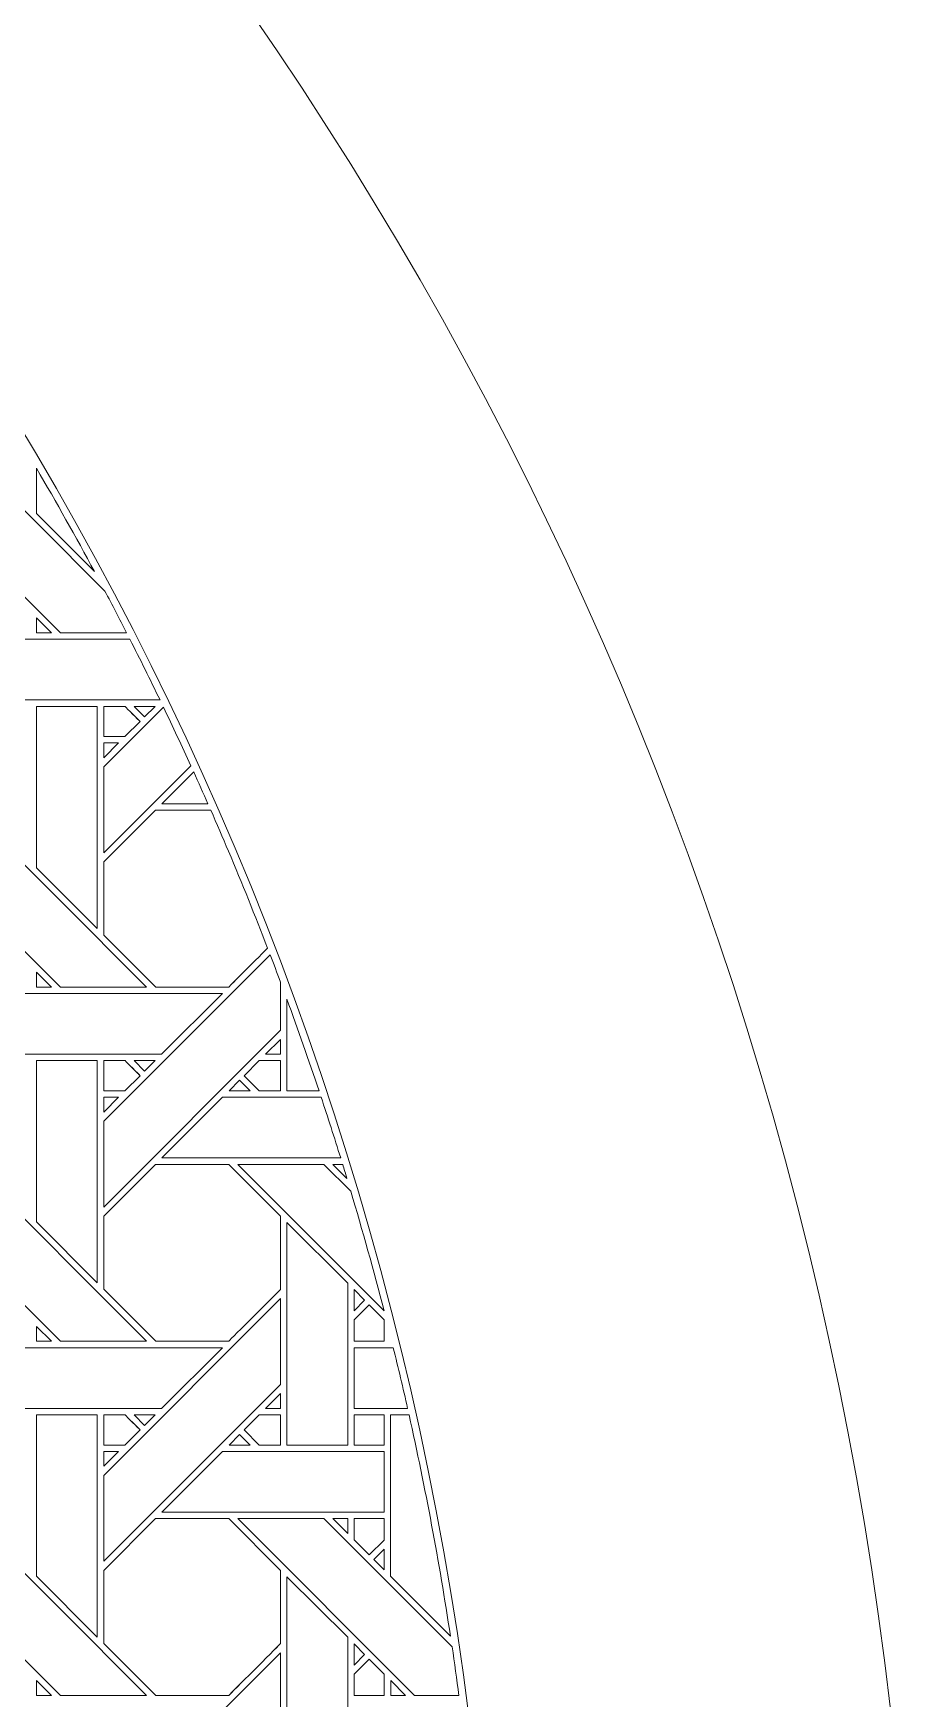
# Model space of a CAD drawing. Header units: inches. Extents: x 2.4 to 22.4, y -0.9 to 19.1.
# Drawn here: x 20.022 to 22.383, y 10.272 to 14.733 of the extents above; entities that cross this region are included whole.
import ezdxf

# ---------------------------------------------------------------- set-up
doc = ezdxf.new("R2010")
doc.units = ezdxf.units.IN
doc.header["$MEASUREMENT"] = 0
doc.layers.add('Design', color=7, linetype='Continuous', lineweight=0)

msp = doc.modelspace()

# ---------------------------------------------------------------- linework, layer by layer
at = {"layer": 'Design'}
for points, knots in [([(12.3829, 19.0948), (6.86, 19.0948), (2.3829, 14.6176), (2.3829, 9.0948), (2.3829, 3.5719), (6.86, -0.9052), (12.3829, -0.9052), (17.9057, -0.9052), (22.3829, 3.5719), (22.3829, 9.0948), (22.3829, 14.6176), (17.9057, 19.0948), (12.3829, 19.0948)], [0, 0, 0, 0, 1, 1, 1, 2, 2, 2, 3, 3, 3, 4, 4, 4, 4]), ([(12.3829, 17.972), (7.4801, 17.972), (3.5056, 13.9975), (3.5056, 9.0948), (3.5056, 4.192), (7.4801, 0.2175), (12.3829, 0.2175), (17.2856, 0.2175), (21.2601, 4.192), (21.2601, 9.0948), (21.2601, 13.9975), (17.2856, 17.972), (12.3829, 17.972)], [0, 0, 0, 0, 1, 1, 1, 2, 2, 2, 3, 3, 3, 4, 4, 4, 4]), ([(20.2717, 13.1273), (20.2717, 13.1273), (20.0942, 13.1273), (20.0942, 13.1273), (20.0942, 13.1273), (19.6206, 13.601), (19.6206, 13.601), (19.6206, 13.601), (19.8516, 13.601), (19.8516, 13.601), (19.8516, 13.601), (20.2134, 13.2392), (20.2134, 13.2392), (20.2331, 13.202), (20.2525, 13.1648), (20.2717, 13.1273)], [0, 0, 0, 0, 1, 1, 1, 2, 2, 2, 3, 3, 3, 4, 4, 4, 5, 5, 5, 5]), ([(20.1856, 13.2912), (20.1856, 13.2912), (20.0302, 13.4466), (20.0302, 13.4466), (20.0302, 13.4466), (20.0302, 13.568), (20.0302, 13.568), (20.0836, 13.4767), (20.1354, 13.3844), (20.1856, 13.2912)], [0, 0, 0, 0, 1, 1, 1, 2, 2, 2, 3, 3, 3, 3]), ([(20.0303, 13.1273), (20.0303, 13.1273), (20.0303, 13.1671), (20.0303, 13.1671), (20.0303, 13.1671), (20.07, 13.1273), (20.07, 13.1273), (20.07, 13.1273), (20.0303, 13.1273), (20.0303, 13.1273)], [0, 0, 0, 0, 1, 1, 1, 2, 2, 2, 3, 3, 3, 3]), ([(19.9324, 12.9474), (19.9324, 12.9474), (19.9324, 13.1101), (19.9324, 13.1101), (19.9324, 13.1101), (20.2804, 13.1101), (20.2804, 13.1101), (20.3079, 13.0562), (20.3347, 13.0019), (20.3611, 12.9474), (20.3611, 12.9474), (19.9324, 12.9474), (19.9324, 12.9474)], [0, 0, 0, 0, 1, 1, 1, 2, 2, 2, 3, 3, 3, 4, 4, 4, 4]), ([(20.1931, 12.335), (20.1931, 12.335), (20.0302, 12.4979), (20.0302, 12.4979), (20.0302, 12.4979), (20.0302, 12.9301), (20.0302, 12.9301), (20.0302, 12.9301), (20.1931, 12.9301), (20.1931, 12.9301), (20.1931, 12.9301), (20.1931, 12.335), (20.1931, 12.335)], [0, 0, 0, 0, 1, 1, 1, 2, 2, 2, 3, 3, 3, 4, 4, 4, 4]), ([(20.4437, 12.7714), (20.4437, 12.7714), (20.2102, 12.5379), (20.2102, 12.5379), (20.2102, 12.5379), (20.2102, 12.768), (20.2102, 12.768), (20.2102, 12.768), (20.3704, 12.9282), (20.3704, 12.9282), (20.3954, 12.8762), (20.4197, 12.8239), (20.4437, 12.7714)], [0, 0, 0, 0, 1, 1, 1, 2, 2, 2, 3, 3, 3, 4, 4, 4, 4]), ([(20.3077, 12.8898), (20.3077, 12.8898), (20.2672, 12.8494), (20.2672, 12.8494), (20.2672, 12.8494), (20.2103, 12.8494), (20.2103, 12.8494), (20.2103, 12.8494), (20.2103, 12.9301), (20.2103, 12.9301), (20.2103, 12.9301), (20.2673, 12.9301), (20.2673, 12.9301), (20.2725, 12.925), (20.3032, 12.8942), (20.3077, 12.8898)], [0, 0, 0, 0, 1, 1, 1, 2, 2, 2, 3, 3, 3, 4, 4, 4, 5, 5, 5, 5]), ([(20.2103, 12.8494), (20.2103, 12.8494), (20.2103, 12.9301), (20.2103, 12.9301), (20.2103, 12.9301), (20.2673, 12.9301), (20.2673, 12.9301), (20.2727, 12.9248), (20.3035, 12.894), (20.3077, 12.8898), (20.3077, 12.8898), (20.2672, 12.8494), (20.2672, 12.8494), (20.2672, 12.8494), (20.2103, 12.8494), (20.2103, 12.8494)], [0, 0, 0, 0, 1, 1, 1, 2, 2, 2, 3, 3, 3, 4, 4, 4, 5, 5, 5, 5]), ([(20.2916, 12.9301), (20.2916, 12.9301), (20.3481, 12.9301), (20.3481, 12.9301), (20.3481, 12.9301), (20.3198, 12.9019), (20.3198, 12.9019), (20.3198, 12.9019), (20.2916, 12.9301), (20.2916, 12.9301)], [0, 0, 0, 0, 1, 1, 1, 2, 2, 2, 3, 3, 3, 3]), ([(20.2501, 12.8322), (20.2501, 12.8322), (20.2102, 12.7924), (20.2102, 12.7924), (20.2102, 12.7924), (20.2102, 12.8322), (20.2102, 12.8322), (20.2102, 12.8322), (20.2501, 12.8322), (20.2501, 12.8322)], [0, 0, 0, 0, 1, 1, 1, 2, 2, 2, 3, 3, 3, 3]), ([(20.3661, 12.6694), (20.3661, 12.6694), (20.4514, 12.7547), (20.4514, 12.7547), (20.4642, 12.7263), (20.4769, 12.6979), (20.4895, 12.6694), (20.4895, 12.6694), (20.3661, 12.6694), (20.3661, 12.6694)], [0, 0, 0, 0, 1, 1, 1, 2, 2, 2, 3, 3, 3, 3]), ([(20.3252, 12.1786), (20.3252, 12.1786), (20.0942, 12.1786), (20.0942, 12.1786), (20.0942, 12.1786), (19.6206, 12.6522), (19.6206, 12.6522), (19.6206, 12.6522), (19.8516, 12.6522), (19.8516, 12.6522), (19.8516, 12.6522), (20.3252, 12.1786), (20.3252, 12.1786)], [0, 0, 0, 0, 1, 1, 1, 2, 2, 2, 3, 3, 3, 4, 4, 4, 4]), ([(20.5452, 12.1786), (20.5452, 12.1786), (20.3495, 12.1786), (20.3495, 12.1786), (20.3495, 12.1786), (20.2103, 12.3179), (20.2103, 12.3179), (20.2103, 12.3179), (20.2103, 12.5135), (20.2103, 12.5135), (20.2103, 12.5135), (20.349, 12.6523), (20.349, 12.6523), (20.349, 12.6523), (20.4971, 12.6523), (20.4971, 12.6523), (20.5131, 12.6157), (20.529, 12.579), (20.5446, 12.5422), (20.581, 12.4561), (20.6158, 12.3696), (20.6494, 12.2827), (20.6097, 12.2431), (20.5516, 12.185), (20.5452, 12.1786)], [0, 0, 0, 0, 1, 1, 1, 2, 2, 2, 3, 3, 3, 4, 4, 4, 5, 5, 5, 6, 6, 6, 7, 7, 7, 8, 8, 8, 8]), ([(20.5446, 12.5422), (20.581, 12.4561), (20.6158, 12.3696), (20.6494, 12.2827), (20.6098, 12.2431), (20.5516, 12.1851), (20.5452, 12.1786), (20.5452, 12.1786), (20.3495, 12.1786), (20.3495, 12.1786), (20.3495, 12.1786), (20.2103, 12.3179), (20.2103, 12.3179), (20.2103, 12.3179), (20.2103, 12.5135), (20.2103, 12.5135), (20.2103, 12.5135), (20.349, 12.6523), (20.349, 12.6523), (20.349, 12.6523), (20.4971, 12.6523), (20.4971, 12.6523), (20.5131, 12.6157), (20.529, 12.579), (20.5446, 12.5422)], [0, 0, 0, 0, 1, 1, 1, 2, 2, 2, 3, 3, 3, 4, 4, 4, 5, 5, 5, 6, 6, 6, 7, 7, 7, 8, 8, 8, 8]), ([(20.6839, 12.0628), (20.6839, 12.0628), (20.2102, 11.5892), (20.2102, 11.5892), (20.2102, 11.5892), (20.2102, 11.8193), (20.2102, 11.8193), (20.2102, 11.8193), (20.6562, 12.2651), (20.6562, 12.2651), (20.6655, 12.2408), (20.6747, 12.2163), (20.6839, 12.1919), (20.6839, 12.1919), (20.6839, 12.0628), (20.6839, 12.0628)], [0, 0, 0, 0, 1, 1, 1, 2, 2, 2, 3, 3, 3, 4, 4, 4, 5, 5, 5, 5]), ([(20.0303, 12.1786), (20.0303, 12.1786), (20.0303, 12.2184), (20.0303, 12.2184), (20.0303, 12.2184), (20.07, 12.1786), (20.07, 12.1786), (20.07, 12.1786), (20.0303, 12.1786), (20.0303, 12.1786)], [0, 0, 0, 0, 1, 1, 1, 2, 2, 2, 3, 3, 3, 3]), ([(20.5281, 12.1613), (20.5281, 12.1613), (20.3653, 11.9986), (20.3653, 11.9986), (20.3653, 11.9986), (19.9324, 11.9986), (19.9324, 11.9986), (19.9324, 11.9986), (19.9324, 12.1613), (19.9324, 12.1613), (19.9324, 12.1613), (20.5281, 12.1613), (20.5281, 12.1613)], [0, 0, 0, 0, 1, 1, 1, 2, 2, 2, 3, 3, 3, 4, 4, 4, 4]), ([(20.787, 11.9006), (20.787, 11.9006), (20.701, 11.9006), (20.701, 11.9006), (20.701, 11.9006), (20.701, 12.1458), (20.701, 12.1458), (20.7309, 12.0644), (20.7596, 11.9827), (20.787, 11.9006)], [0, 0, 0, 0, 1, 1, 1, 2, 2, 2, 3, 3, 3, 3]), ([(20.6441, 11.9987), (20.6441, 11.9987), (20.6839, 12.0384), (20.6839, 12.0384), (20.6839, 12.0384), (20.6839, 11.9987), (20.6839, 11.9987), (20.6839, 11.9987), (20.6441, 11.9987), (20.6441, 11.9987)], [0, 0, 0, 0, 1, 1, 1, 2, 2, 2, 3, 3, 3, 3]), ([(20.1931, 11.3863), (20.1931, 11.3863), (20.0302, 11.5492), (20.0302, 11.5492), (20.0302, 11.5492), (20.0302, 11.9814), (20.0302, 11.9814), (20.0302, 11.9814), (20.1931, 11.9814), (20.1931, 11.9814), (20.1931, 11.9814), (20.1931, 11.3863), (20.1931, 11.3863)], [0, 0, 0, 0, 1, 1, 1, 2, 2, 2, 3, 3, 3, 4, 4, 4, 4]), ([(20.2672, 11.9006), (20.2672, 11.9006), (20.2103, 11.9006), (20.2103, 11.9006), (20.2103, 11.9006), (20.2103, 11.9814), (20.2103, 11.9814), (20.2103, 11.9814), (20.2673, 11.9814), (20.2673, 11.9814), (20.2725, 11.9763), (20.3032, 11.9455), (20.3077, 11.9411), (20.3077, 11.9411), (20.2672, 11.9006), (20.2672, 11.9006)], [0, 0, 0, 0, 1, 1, 1, 2, 2, 2, 3, 3, 3, 4, 4, 4, 5, 5, 5, 5]), ([(20.2103, 11.9006), (20.2103, 11.9006), (20.2103, 11.9814), (20.2103, 11.9814), (20.2103, 11.9814), (20.2673, 11.9814), (20.2673, 11.9814), (20.2727, 11.9761), (20.3035, 11.9452), (20.3077, 11.9411), (20.3077, 11.9411), (20.2672, 11.9006), (20.2672, 11.9006), (20.2672, 11.9006), (20.2103, 11.9006), (20.2103, 11.9006)], [0, 0, 0, 0, 1, 1, 1, 2, 2, 2, 3, 3, 3, 4, 4, 4, 5, 5, 5, 5]), ([(20.2916, 11.9814), (20.2916, 11.9814), (20.3481, 11.9814), (20.3481, 11.9814), (20.3481, 11.9814), (20.3198, 11.9532), (20.3198, 11.9532), (20.3198, 11.9532), (20.2916, 11.9814), (20.2916, 11.9814)], [0, 0, 0, 0, 1, 1, 1, 2, 2, 2, 3, 3, 3, 3]), ([(20.6268, 11.9006), (20.6268, 11.9006), (20.5865, 11.941), (20.5865, 11.941), (20.5865, 11.941), (20.6269, 11.9814), (20.6269, 11.9814), (20.6269, 11.9814), (20.6839, 11.9814), (20.6839, 11.9814), (20.6839, 11.9814), (20.6839, 11.9006), (20.6839, 11.9006), (20.6839, 11.9006), (20.6268, 11.9006), (20.6268, 11.9006)], [0, 0, 0, 0, 1, 1, 1, 2, 2, 2, 3, 3, 3, 4, 4, 4, 5, 5, 5, 5]), ([(20.5865, 11.941), (20.5865, 11.941), (20.6269, 11.9814), (20.6269, 11.9814), (20.6269, 11.9814), (20.6839, 11.9814), (20.6839, 11.9814), (20.6839, 11.9814), (20.6839, 11.9006), (20.6839, 11.9006), (20.6839, 11.9006), (20.6268, 11.9006), (20.6268, 11.9006), (20.6268, 11.9006), (20.5865, 11.941), (20.5865, 11.941)], [0, 0, 0, 0, 1, 1, 1, 2, 2, 2, 3, 3, 3, 4, 4, 4, 5, 5, 5, 5]), ([(20.6025, 11.9006), (20.6025, 11.9006), (20.546, 11.9006), (20.546, 11.9006), (20.546, 11.9006), (20.5743, 11.9289), (20.5743, 11.9289), (20.5743, 11.9289), (20.6025, 11.9006), (20.6025, 11.9006)], [0, 0, 0, 0, 1, 1, 1, 2, 2, 2, 3, 3, 3, 3]), ([(20.2501, 11.8835), (20.2501, 11.8835), (20.2102, 11.8436), (20.2102, 11.8436), (20.2102, 11.8436), (20.2102, 11.8835), (20.2102, 11.8835), (20.2102, 11.8835), (20.2501, 11.8835), (20.2501, 11.8835)], [0, 0, 0, 0, 1, 1, 1, 2, 2, 2, 3, 3, 3, 3]), ([(20.8451, 11.7207), (20.8451, 11.7207), (20.3661, 11.7207), (20.3661, 11.7207), (20.3661, 11.7207), (20.5289, 11.8835), (20.5289, 11.8835), (20.5289, 11.8835), (20.7927, 11.8835), (20.7927, 11.8835), (20.8106, 11.8293), (20.8282, 11.7751), (20.8451, 11.7207)], [0, 0, 0, 0, 1, 1, 1, 2, 2, 2, 3, 3, 3, 4, 4, 4, 4]), ([(20.0942, 11.2299), (20.0942, 11.2299), (19.6206, 11.7035), (19.6206, 11.7035), (19.6206, 11.7035), (19.8516, 11.7035), (19.8516, 11.7035), (19.8516, 11.7035), (20.3252, 11.2299), (20.3252, 11.2299), (20.3252, 11.2299), (20.0942, 11.2299), (20.0942, 11.2299)], [0, 0, 0, 0, 1, 1, 1, 2, 2, 2, 3, 3, 3, 4, 4, 4, 4]), ([(20.5452, 11.2299), (20.5452, 11.2299), (20.3495, 11.2299), (20.3495, 11.2299), (20.3495, 11.2299), (20.2103, 11.3691), (20.2103, 11.3691), (20.2103, 11.3691), (20.2103, 11.5648), (20.2103, 11.5648), (20.2103, 11.5648), (20.349, 11.7035), (20.349, 11.7035), (20.349, 11.7035), (20.5452, 11.7035), (20.5452, 11.7035), (20.5452, 11.7035), (20.6839, 11.5648), (20.6839, 11.5648), (20.6839, 11.5648), (20.6839, 11.3686), (20.6839, 11.3686), (20.6661, 11.3507), (20.5542, 11.2389), (20.5452, 11.2299)], [0, 0, 0, 0, 1, 1, 1, 2, 2, 2, 3, 3, 3, 4, 4, 4, 5, 5, 5, 6, 6, 6, 7, 7, 7, 8, 8, 8, 8]), ([(20.6839, 11.3686), (20.6662, 11.3507), (20.5542, 11.2389), (20.5452, 11.2299), (20.5452, 11.2299), (20.3495, 11.2299), (20.3495, 11.2299), (20.3495, 11.2299), (20.2103, 11.3691), (20.2103, 11.3691), (20.2103, 11.3691), (20.2103, 11.5648), (20.2103, 11.5648), (20.2103, 11.5648), (20.349, 11.7035), (20.349, 11.7035), (20.349, 11.7035), (20.5452, 11.7035), (20.5452, 11.7035), (20.5452, 11.7035), (20.6839, 11.5648), (20.6839, 11.5648), (20.6839, 11.5648), (20.6839, 11.3686), (20.6839, 11.3686)], [0, 0, 0, 0, 1, 1, 1, 2, 2, 2, 3, 3, 3, 4, 4, 4, 5, 5, 5, 6, 6, 6, 7, 7, 7, 8, 8, 8, 8]), ([(20.9612, 11.3116), (20.9612, 11.3116), (20.5694, 11.7035), (20.5694, 11.7035), (20.5694, 11.7035), (20.8003, 11.7035), (20.8003, 11.7035), (20.8003, 11.7035), (20.8721, 11.6317), (20.8721, 11.6317), (20.9038, 11.5256), (20.9335, 11.4189), (20.9612, 11.3116)], [0, 0, 0, 0, 1, 1, 1, 2, 2, 2, 3, 3, 3, 4, 4, 4, 4]), ([(20.8618, 11.6658), (20.8618, 11.6658), (20.8244, 11.7035), (20.8244, 11.7035), (20.8244, 11.7035), (20.8504, 11.7035), (20.8504, 11.7035), (20.8543, 11.691), (20.858, 11.6784), (20.8618, 11.6658)], [0, 0, 0, 0, 1, 1, 1, 2, 2, 2, 3, 3, 3, 3]), ([(20.701, 10.9519), (20.701, 10.9519), (20.701, 11.5477), (20.701, 11.5477), (20.701, 11.5477), (20.8638, 11.3856), (20.8638, 11.3856), (20.8638, 11.3856), (20.8638, 10.9519), (20.8638, 10.9519), (20.8638, 10.9519), (20.701, 10.9519), (20.701, 10.9519)], [0, 0, 0, 0, 1, 1, 1, 2, 2, 2, 3, 3, 3, 4, 4, 4, 4]), ([(20.2102, 10.6404), (20.2102, 10.6404), (20.2102, 10.8705), (20.2102, 10.8705), (20.2102, 10.8705), (20.6839, 11.3441), (20.6839, 11.3441), (20.6839, 11.3441), (20.6839, 11.1141), (20.6839, 11.1141), (20.6839, 11.1141), (20.2102, 10.6404), (20.2102, 10.6404)], [0, 0, 0, 0, 1, 1, 1, 2, 2, 2, 3, 3, 3, 4, 4, 4, 4]), ([(20.8811, 11.3113), (20.8811, 11.3113), (20.8811, 11.3681), (20.8811, 11.3681), (20.8811, 11.3681), (20.9093, 11.3395), (20.9093, 11.3395), (20.9093, 11.3395), (20.8811, 11.3113), (20.8811, 11.3113)], [0, 0, 0, 0, 1, 1, 1, 2, 2, 2, 3, 3, 3, 3]), ([(20.8812, 11.2297), (20.8812, 11.2297), (20.8812, 11.2869), (20.8812, 11.2869), (20.8812, 11.2869), (20.9215, 11.3273), (20.9215, 11.3273), (20.9215, 11.3273), (20.9618, 11.287), (20.9618, 11.287), (20.9618, 11.287), (20.9618, 11.2297), (20.9618, 11.2297), (20.9618, 11.2297), (20.8812, 11.2297), (20.8812, 11.2297)], [0, 0, 0, 0, 1, 1, 1, 2, 2, 2, 3, 3, 3, 4, 4, 4, 5, 5, 5, 5]), ([(20.9215, 11.3273), (20.9215, 11.3273), (20.9618, 11.287), (20.9618, 11.287), (20.9618, 11.287), (20.9618, 11.2297), (20.9618, 11.2297), (20.9618, 11.2297), (20.8812, 11.2297), (20.8812, 11.2297), (20.8812, 11.2297), (20.8812, 11.2869), (20.8812, 11.2869), (20.8812, 11.2869), (20.9215, 11.3273), (20.9215, 11.3273)], [0, 0, 0, 0, 1, 1, 1, 2, 2, 2, 3, 3, 3, 4, 4, 4, 5, 5, 5, 5]), ([(20.0303, 11.2299), (20.0303, 11.2299), (20.0303, 11.2697), (20.0303, 11.2697), (20.0303, 11.2697), (20.07, 11.2299), (20.07, 11.2299), (20.07, 11.2299), (20.0303, 11.2299), (20.0303, 11.2299)], [0, 0, 0, 0, 1, 1, 1, 2, 2, 2, 3, 3, 3, 3]), ([(20.3653, 11.0499), (20.3653, 11.0499), (19.9324, 11.0499), (19.9324, 11.0499), (19.9324, 11.0499), (19.9324, 11.2126), (19.9324, 11.2126), (19.9324, 11.2126), (20.5281, 11.2126), (20.5281, 11.2126), (20.5281, 11.2126), (20.3653, 11.0499), (20.3653, 11.0499)], [0, 0, 0, 0, 1, 1, 1, 2, 2, 2, 3, 3, 3, 4, 4, 4, 4]), ([(20.8811, 11.0499), (20.8811, 11.0499), (20.8811, 11.2126), (20.8811, 11.2126), (20.8811, 11.2126), (20.9861, 11.2126), (20.9861, 11.2126), (20.9993, 11.1585), (21.0121, 11.1043), (21.0244, 11.0499), (21.0244, 11.0499), (20.8811, 11.0499), (20.8811, 11.0499)], [0, 0, 0, 0, 1, 1, 1, 2, 2, 2, 3, 3, 3, 4, 4, 4, 4]), ([(20.6839, 11.0897), (20.6839, 11.0897), (20.6839, 11.0499), (20.6839, 11.0499), (20.6839, 11.0499), (20.6441, 11.0499), (20.6441, 11.0499), (20.6441, 11.0499), (20.6839, 11.0897), (20.6839, 11.0897)], [0, 0, 0, 0, 1, 1, 1, 2, 2, 2, 3, 3, 3, 3]), ([(20.0302, 10.6004), (20.0302, 10.6004), (20.0302, 11.0326), (20.0302, 11.0326), (20.0302, 11.0326), (20.1931, 11.0326), (20.1931, 11.0326), (20.1931, 11.0326), (20.1931, 10.4375), (20.1931, 10.4375), (20.1931, 10.4375), (20.0302, 10.6004), (20.0302, 10.6004)], [0, 0, 0, 0, 1, 1, 1, 2, 2, 2, 3, 3, 3, 4, 4, 4, 4]), ([(20.2103, 10.9519), (20.2103, 10.9519), (20.2103, 11.0327), (20.2103, 11.0327), (20.2103, 11.0327), (20.2673, 11.0327), (20.2673, 11.0327), (20.2725, 11.0276), (20.3032, 10.9967), (20.3077, 10.9923), (20.3077, 10.9923), (20.2672, 10.9519), (20.2672, 10.9519), (20.2672, 10.9519), (20.2103, 10.9519), (20.2103, 10.9519)], [0, 0, 0, 0, 1, 1, 1, 2, 2, 2, 3, 3, 3, 4, 4, 4, 5, 5, 5, 5]), ([(20.3077, 10.9923), (20.3077, 10.9923), (20.2672, 10.9519), (20.2672, 10.9519), (20.2672, 10.9519), (20.2103, 10.9519), (20.2103, 10.9519), (20.2103, 10.9519), (20.2103, 11.0327), (20.2103, 11.0327), (20.2103, 11.0327), (20.2673, 11.0327), (20.2673, 11.0327), (20.2727, 11.0274), (20.3035, 10.9965), (20.3077, 10.9923)], [0, 0, 0, 0, 1, 1, 1, 2, 2, 2, 3, 3, 3, 4, 4, 4, 5, 5, 5, 5]), ([(20.2916, 11.0326), (20.2916, 11.0326), (20.3481, 11.0326), (20.3481, 11.0326), (20.3481, 11.0326), (20.3198, 11.0045), (20.3198, 11.0045), (20.3198, 11.0045), (20.2916, 11.0326), (20.2916, 11.0326)], [0, 0, 0, 0, 1, 1, 1, 2, 2, 2, 3, 3, 3, 3]), ([(20.6268, 10.9519), (20.6268, 10.9519), (20.5865, 10.9923), (20.5865, 10.9923), (20.5865, 10.9923), (20.6269, 11.0327), (20.6269, 11.0327), (20.6269, 11.0327), (20.6839, 11.0327), (20.6839, 11.0327), (20.6839, 11.0327), (20.6839, 10.9519), (20.6839, 10.9519), (20.6839, 10.9519), (20.6268, 10.9519), (20.6268, 10.9519)], [0, 0, 0, 0, 1, 1, 1, 2, 2, 2, 3, 3, 3, 4, 4, 4, 5, 5, 5, 5]), ([(20.6839, 10.9519), (20.6839, 10.9519), (20.6268, 10.9519), (20.6268, 10.9519), (20.6268, 10.9519), (20.5865, 10.9923), (20.5865, 10.9923), (20.5865, 10.9923), (20.6269, 11.0327), (20.6269, 11.0327), (20.6269, 11.0327), (20.6839, 11.0327), (20.6839, 11.0327), (20.6839, 11.0327), (20.6839, 10.9519), (20.6839, 10.9519)], [0, 0, 0, 0, 1, 1, 1, 2, 2, 2, 3, 3, 3, 4, 4, 4, 5, 5, 5, 5]), ([(20.8812, 10.9519), (20.8812, 10.9519), (20.8812, 11.0327), (20.8812, 11.0327), (20.8812, 11.0327), (20.9614, 11.0327), (20.9614, 11.0327), (20.9614, 11.0327), (20.9614, 10.9519), (20.9614, 10.9519), (20.9614, 10.9519), (20.8812, 10.9519), (20.8812, 10.9519)], [0, 0, 0, 0, 1, 1, 1, 2, 2, 2, 3, 3, 3, 4, 4, 4, 4]), ([(20.8812, 10.9519), (20.8812, 10.9519), (20.8812, 11.0327), (20.8812, 11.0327), (20.8812, 11.0327), (20.9614, 11.0327), (20.9614, 11.0327), (20.9614, 11.0327), (20.9614, 10.9519), (20.9614, 10.9519), (20.9614, 10.9519), (20.8812, 10.9519), (20.8812, 10.9519)], [0, 0, 0, 0, 1, 1, 1, 2, 2, 2, 3, 3, 3, 4, 4, 4, 4]), ([(20.9789, 10.6005), (20.9789, 10.6005), (20.9789, 11.0326), (20.9789, 11.0326), (20.9789, 11.0326), (21.0282, 11.0326), (21.0282, 11.0326), (21.0719, 10.8366), (21.109, 10.6391), (21.1392, 10.4401), (21.1392, 10.4401), (20.9789, 10.6005), (20.9789, 10.6005)], [0, 0, 0, 0, 1, 1, 1, 2, 2, 2, 3, 3, 3, 4, 4, 4, 4]), ([(20.5743, 10.9801), (20.5743, 10.9801), (20.6025, 10.9519), (20.6025, 10.9519), (20.6025, 10.9519), (20.546, 10.9519), (20.546, 10.9519), (20.546, 10.9519), (20.5743, 10.9801), (20.5743, 10.9801)], [0, 0, 0, 0, 1, 1, 1, 2, 2, 2, 3, 3, 3, 3]), ([(20.2501, 10.9347), (20.2501, 10.9347), (20.2102, 10.8949), (20.2102, 10.8949), (20.2102, 10.8949), (20.2102, 10.9347), (20.2102, 10.9347), (20.2102, 10.9347), (20.2501, 10.9347), (20.2501, 10.9347)], [0, 0, 0, 0, 1, 1, 1, 2, 2, 2, 3, 3, 3, 3]), ([(20.9613, 10.9347), (20.9613, 10.9347), (20.9613, 10.7719), (20.9613, 10.7719), (20.9613, 10.7719), (20.3661, 10.7719), (20.3661, 10.7719), (20.3661, 10.7719), (20.5289, 10.9347), (20.5289, 10.9347), (20.5289, 10.9347), (20.9613, 10.9347), (20.9613, 10.9347)], [0, 0, 0, 0, 1, 1, 1, 2, 2, 2, 3, 3, 3, 4, 4, 4, 4]), ([(20.0942, 10.2811), (20.0942, 10.2811), (19.6206, 10.7548), (19.6206, 10.7548), (19.6206, 10.7548), (19.8516, 10.7548), (19.8516, 10.7548), (19.8516, 10.7548), (20.3252, 10.2811), (20.3252, 10.2811), (20.3252, 10.2811), (20.0942, 10.2811), (20.0942, 10.2811)], [0, 0, 0, 0, 1, 1, 1, 2, 2, 2, 3, 3, 3, 4, 4, 4, 4]), ([(20.5452, 10.2812), (20.5452, 10.2812), (20.3495, 10.2812), (20.3495, 10.2812), (20.3495, 10.2812), (20.2103, 10.4204), (20.2103, 10.4204), (20.2103, 10.4204), (20.2103, 10.6161), (20.2103, 10.6161), (20.2103, 10.6161), (20.349, 10.7548), (20.349, 10.7548), (20.349, 10.7548), (20.5452, 10.7548), (20.5452, 10.7548), (20.5452, 10.7548), (20.6839, 10.6161), (20.6839, 10.6161), (20.6839, 10.6161), (20.6839, 10.4198), (20.6839, 10.4198), (20.6661, 10.4019), (20.5542, 10.2902), (20.5452, 10.2812)], [0, 0, 0, 0, 1, 1, 1, 2, 2, 2, 3, 3, 3, 4, 4, 4, 5, 5, 5, 6, 6, 6, 7, 7, 7, 8, 8, 8, 8]), ([(20.6839, 10.4198), (20.6663, 10.4021), (20.5544, 10.2903), (20.5452, 10.2812), (20.5452, 10.2812), (20.3495, 10.2812), (20.3495, 10.2812), (20.3495, 10.2812), (20.2103, 10.4204), (20.2103, 10.4204), (20.2103, 10.4204), (20.2103, 10.6161), (20.2103, 10.6161), (20.2103, 10.6161), (20.349, 10.7548), (20.349, 10.7548), (20.349, 10.7548), (20.5452, 10.7548), (20.5452, 10.7548), (20.5452, 10.7548), (20.6839, 10.6161), (20.6839, 10.6161), (20.6839, 10.6161), (20.6839, 10.4198), (20.6839, 10.4198)], [0, 0, 0, 0, 1, 1, 1, 2, 2, 2, 3, 3, 3, 4, 4, 4, 5, 5, 5, 6, 6, 6, 7, 7, 7, 8, 8, 8, 8]), ([(21.1619, 10.2811), (21.1619, 10.2811), (21.0429, 10.2811), (21.0429, 10.2811), (21.0429, 10.2811), (20.5694, 10.7548), (20.5694, 10.7548), (20.5694, 10.7548), (20.8003, 10.7548), (20.8003, 10.7548), (20.8003, 10.7548), (21.1436, 10.4115), (21.1436, 10.4115), (21.15, 10.3681), (21.1561, 10.3247), (21.1619, 10.2811)], [0, 0, 0, 0, 1, 1, 1, 2, 2, 2, 3, 3, 3, 4, 4, 4, 5, 5, 5, 5]), ([(20.8639, 10.7548), (20.8639, 10.7548), (20.8639, 10.715), (20.8639, 10.715), (20.8639, 10.715), (20.8244, 10.7548), (20.8244, 10.7548), (20.8244, 10.7548), (20.8639, 10.7548), (20.8639, 10.7548)], [0, 0, 0, 0, 1, 1, 1, 2, 2, 2, 3, 3, 3, 3]), ([(20.9614, 10.7548), (20.9614, 10.7548), (20.9614, 10.6972), (20.9614, 10.6972), (20.9614, 10.6972), (20.9215, 10.6573), (20.9215, 10.6573), (20.9215, 10.6573), (20.8811, 10.6976), (20.8811, 10.6976), (20.8811, 10.6976), (20.8811, 10.7548), (20.8811, 10.7548), (20.8811, 10.7548), (20.9614, 10.7548), (20.9614, 10.7548)], [0, 0, 0, 0, 1, 1, 1, 2, 2, 2, 3, 3, 3, 4, 4, 4, 5, 5, 5, 5]), ([(20.9215, 10.6573), (20.9215, 10.6573), (20.8811, 10.6976), (20.8811, 10.6976), (20.8811, 10.6976), (20.8811, 10.7548), (20.8811, 10.7548), (20.8811, 10.7548), (20.9614, 10.7548), (20.9614, 10.7548), (20.9614, 10.7548), (20.9614, 10.6972), (20.9614, 10.6972), (20.9614, 10.6972), (20.9215, 10.6573), (20.9215, 10.6573)], [0, 0, 0, 0, 1, 1, 1, 2, 2, 2, 3, 3, 3, 4, 4, 4, 5, 5, 5, 5]), ([(20.9613, 10.6729), (20.9613, 10.6729), (20.9613, 10.6178), (20.9613, 10.6178), (20.9613, 10.6178), (20.9336, 10.6452), (20.9336, 10.6452), (20.9336, 10.6452), (20.9613, 10.6729), (20.9613, 10.6729)], [0, 0, 0, 0, 1, 1, 1, 2, 2, 2, 3, 3, 3, 3]), ([(20.701, 10.0031), (20.701, 10.0031), (20.701, 10.599), (20.701, 10.599), (20.701, 10.599), (20.8638, 10.4368), (20.8638, 10.4368), (20.8638, 10.4368), (20.8638, 10.0031), (20.8638, 10.0031), (20.8638, 10.0031), (20.701, 10.0031), (20.701, 10.0031)], [0, 0, 0, 0, 1, 1, 1, 2, 2, 2, 3, 3, 3, 4, 4, 4, 4]), ([(20.2102, 9.6917), (20.2102, 9.6917), (20.2102, 9.9218), (20.2102, 9.9218), (20.2102, 9.9218), (20.6839, 10.3954), (20.6839, 10.3954), (20.6839, 10.3954), (20.6839, 10.1654), (20.6839, 10.1654), (20.6839, 10.1654), (20.2102, 9.6917), (20.2102, 9.6917)], [0, 0, 0, 0, 1, 1, 1, 2, 2, 2, 3, 3, 3, 4, 4, 4, 4]), ([(20.8811, 10.3626), (20.8811, 10.3626), (20.8811, 10.4193), (20.8811, 10.4193), (20.8811, 10.4193), (20.9093, 10.3908), (20.9093, 10.3908), (20.9093, 10.3908), (20.8811, 10.3626), (20.8811, 10.3626)], [0, 0, 0, 0, 1, 1, 1, 2, 2, 2, 3, 3, 3, 3]), ([(20.8812, 10.2809), (20.8812, 10.2809), (20.8812, 10.3382), (20.8812, 10.3382), (20.8812, 10.3382), (20.9215, 10.3785), (20.9215, 10.3785), (20.9215, 10.3785), (20.9618, 10.3382), (20.9618, 10.3382), (20.9618, 10.3382), (20.9618, 10.2809), (20.9618, 10.2809), (20.9618, 10.2809), (20.8812, 10.2809), (20.8812, 10.2809)], [0, 0, 0, 0, 1, 1, 1, 2, 2, 2, 3, 3, 3, 4, 4, 4, 5, 5, 5, 5]), ([(20.9215, 10.3785), (20.9215, 10.3785), (20.9618, 10.3382), (20.9618, 10.3382), (20.9618, 10.3382), (20.9618, 10.2809), (20.9618, 10.2809), (20.9618, 10.2809), (20.8812, 10.2809), (20.8812, 10.2809), (20.8812, 10.2809), (20.8812, 10.3382), (20.8812, 10.3382), (20.8812, 10.3382), (20.9215, 10.3785), (20.9215, 10.3785)], [0, 0, 0, 0, 1, 1, 1, 2, 2, 2, 3, 3, 3, 4, 4, 4, 5, 5, 5, 5]), ([(20.0303, 10.2811), (20.0303, 10.2811), (20.0303, 10.3209), (20.0303, 10.3209), (20.0303, 10.3209), (20.07, 10.2811), (20.07, 10.2811), (20.07, 10.2811), (20.0303, 10.2811), (20.0303, 10.2811)], [0, 0, 0, 0, 1, 1, 1, 2, 2, 2, 3, 3, 3, 3]), ([(20.979, 10.2811), (20.979, 10.2811), (20.979, 10.3209), (20.979, 10.3209), (20.979, 10.3209), (21.0187, 10.2811), (21.0187, 10.2811), (21.0187, 10.2811), (20.979, 10.2811), (20.979, 10.2811)], [0, 0, 0, 0, 1, 1, 1, 2, 2, 2, 3, 3, 3, 3])]:
    msp.add_open_spline(points, degree=3, knots=knots, dxfattribs=at)

doc.saveas('drawing.dxf')
